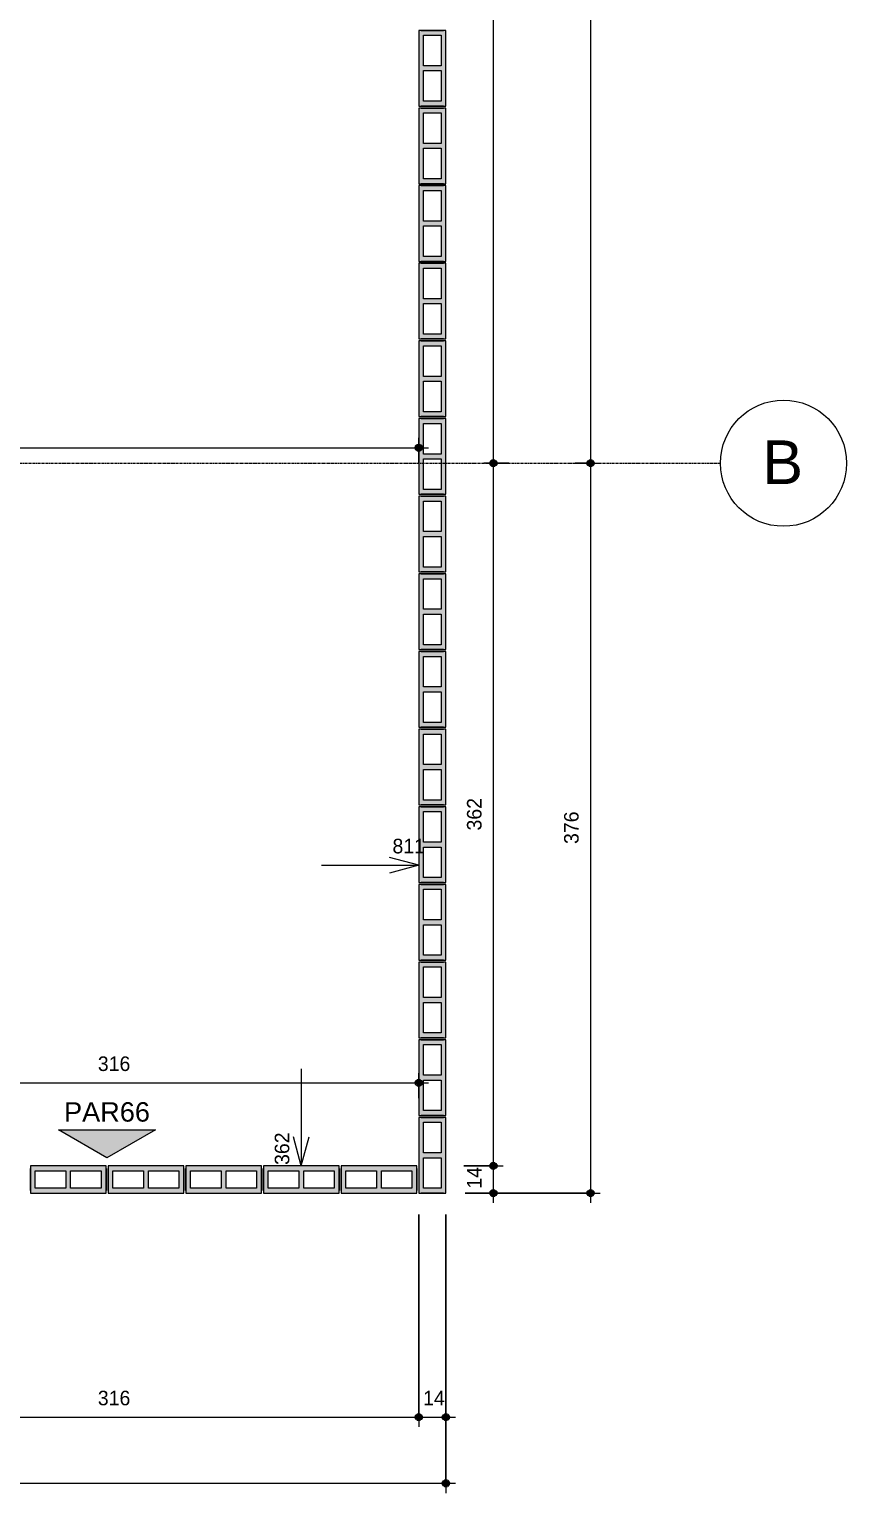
# Model space of a CAD drawing. Header units: centimetres. Extents: x 170 to 13810, y -2277 to 8860.
# Drawn here: x 13389 to 13810, y -667 to 90 of the extents above; entities that cross this region are included whole.
import ezdxf

# ---------------------------------------------------------------- set-up
doc = ezdxf.new("R2010")
doc.units = ezdxf.units.CM
doc.linetypes.add('Linha de eixo', pattern=[2.2225, 1.27, -0.3175, 0.3175, -0.3175])
for name, color, linetype, lineweight, true_color in [('A-ANNO-DIMS-1', 1, 'Continuous', 9, 0xff0000), ('G-ANNO-SYMB-1', 251, 'Continuous', 9, 0x646464), ('S-BEAM-3', 9, 'Continuous', 9, 0xc0c0c0)]:
    doc.layers.add(name, color=color, linetype=linetype, lineweight=lineweight, true_color=true_color)
for name, color, linetype, lineweight in [('A-ANNO-DIMS-50', 7, 'Continuous', 9), ('A-DETL-GENF', 7, 'Continuous', 9), ('G-ANNO-SYMB', 7, 'Continuous', 9), ('S-BEAM', 7, 'Continuous', 9), ('S-BEAM-2', 7, 'Continuous', 13), ('S-GRID-1', 7, 'Linha de eixo', 9), ('S-GRID-IDEN', 7, 'Continuous', 9)]:
    doc.layers.add(name, color=color, linetype=linetype, lineweight=lineweight)
doc.styles.add('Arial', font='arial.ttf', dxfattribs={"height": 22.5})
doc.styles.add('Arial_1', font='arial.ttf', dxfattribs={"height": 10})
doc.styles.add('Bahnschrift_13', font='', dxfattribs={"height": 7.5})
doc.styles.get('Bahnschrift_13').set_extended_font_data('Bahnschrift')
doc.dimstyles.new('COTA_ACUMULADA', dxfattribs={"dimscale": 30.48, "dimtxt": 8.33133, "dimasz": 0.049213, "dimexe": 0, "dimexo": 0.0625, "dimgap": 0.131234, "dimtad": 0, "dimjust": 2, "dimdec": 0, "dimzin": 0, "dimdsep": 46, "dimtxsty": 'Bahnschrift_13', "dimblk1": 'NONE', "dimblk2": 'OPEN30', "dimsah": 1, "dimcen": 0.09, "dimse1": 1, "dimsd1": 1, "dimazin": 0, "dimtfac": 1, "dimtdec": 4, "dimtix": 1, "dimtmove": 2, "dimatfit": 3, "dimfxl": 0, "dimfxlon": 1, "dimtvp": 1, "dimtolj": 1, "dimtzin": 0, "dimarcsym": 2})
doc.dimstyles.new('COTA_LINEAR', dxfattribs={"dimscale": 30.48, "dimtxt": 8.33133, "dimasz": 0.393701, "dimexe": 0.164042, "dimexo": 0.328084, "dimgap": 0.131234, "dimtad": 1, "dimdec": 0, "dimzin": 0, "dimdsep": 46, "dimtxsty": 'Bahnschrift_13', "dimblk1": 'DOTSMALL', "dimblk2": 'DOTSMALL', "dimsah": 1, "dimcen": 0.09, "dimdle": 0.164042, "dimazin": 0, "dimtfac": 1, "dimtdec": 4, "dimtix": 1, "dimtmove": 0, "dimatfit": 3, "dimfxl": 1, "dimtvp": 1, "dimtolj": 1, "dimtzin": 0, "dimarcsym": 2})

# ---------------------------------------------------------------- blocks, each defined once
blk = doc.blocks.new('LEONE - BLOCO 14X39X1 - LEONE - BLOCO 14X39X19-2886981-COBERTURA - MODULAÇÃO 1ª FIADA')
at = {"layer": 'S-BEAM-3'}
h = blk.add_hatch(color=256, dxfattribs=at)
h.paths.add_polyline_path([(-19.5, -4.5), (-19.5, -7), (19.5, -7), (19.5, 7), (-19.5, 7), (-19.5, 0)])
h.paths.add_polyline_path([(-17, 4.5), (-1.25, 4.5), (-1.25, -4.5), (-17, -4.5)])
h.paths.add_polyline_path([(1.25, 4.16), (1.25, 4.5), (17, 4.5), (17, -4.5), (1.25, -4.5), (1.25, -4.16)])
at = {"layer": 'A-DETL-GENF'}
for p, q in [((19.5, 7), (-19.5, 7)), ((-19.5, 7), (-19.5, 0)), ((-19.5, 0), (-19.5, -7)), ((-17, -4.5), (-17, 4.5)), ((-17, 4.5), (-1.25, 4.5)), ((-1.25, 4.5), (-1.25, -4.5)), ((1.25, -4.5), (1.25, 4.5)), ((1.25, 4.5), (17, 4.5)), ((17, 4.5), (17, -4.5)), ((19.5, 0), (19.5, 7)), ((19.5, -7), (19.5, 0)), ((-19.5, -7), (19.5, -7)), ((-1.25, -4.5), (-17, -4.5)), ((17, -4.5), (1.25, -4.5))]:
    blk.add_line(p, q, dxfattribs=at)
at = {"layer": 'S-BEAM-2'}
for p, q in [((-19.5, 7), (-19.5, -7)), ((19.5, 7), (-19.5, 7)), ((-19.5, 5.75), (-19.5, -5.75)), ((-19.5, -5.75), (-19.5, 5.75)), ((19.5, -7), (19.5, 7)), ((19.5, -7), (19.5, 7)), ((19.5, 5.75), (19.5, -5.75)), ((-19.5, -7), (19.5, -7))]:
    blk.add_line(p, q, dxfattribs=at)
at = {"layer": 'S-BEAM-3'}
for p, q in [((-17, 4.5), (-1.25, 4.5)), ((-17, -4.5), (-17, 4.5)), ((-1.25, 4.5), (-1.25, -4.5)), ((1.25, 4.5), (17, 4.5)), ((1.25, -4.5), (1.25, 4.5)), ((17, 4.5), (17, -4.5)), ((-1.25, -4.5), (-17, -4.5)), ((17, -4.5), (1.25, -4.5))]:
    blk.add_line(p, q, dxfattribs=at)
blk = doc.blocks.new('LEONE - BLOCO 14X39X1 - LEONE - BLOCO 14X39X19-V1-COBERTURA - MODULAÇÃO 1ª FIADA')
at = {"layer": 'S-BEAM-3'}
h = blk.add_hatch(color=256, dxfattribs=at)
h.paths.add_polyline_path([(19.5, -7), (19.5, 7), (-19.5, 7), (-19.5, -7)])
h.paths.add_polyline_path([(1.25, -4.5), (1.25, 4.5), (17, 4.5), (17, -4.5)])
h.paths.add_polyline_path([(-17, -4.5), (-17, 4.5), (-1.25, 4.5), (-1.25, -4.5)])
at = {"layer": 'A-DETL-GENF'}
for p, q in [((19.5, 7), (-19.5, 7)), ((-19.5, 7), (-19.5, 0)), ((-19.5, 0), (-19.5, -7)), ((-17, -4.5), (-17, 4.5)), ((-17, 4.5), (-1.25, 4.5)), ((-1.25, 4.5), (-1.25, -4.5)), ((1.25, -4.5), (1.25, 4.5)), ((1.25, 4.5), (17, 4.5)), ((17, 4.5), (17, -4.5)), ((19.5, 0), (19.5, 7)), ((19.5, -7), (19.5, 0)), ((-19.5, -7), (19.5, -7)), ((-1.25, -4.5), (-17, -4.5)), ((17, -4.5), (1.25, -4.5))]:
    blk.add_line(p, q, dxfattribs=at)
at = {"layer": 'S-BEAM-2'}
for p, q in [((-19.5, 7), (-19.5, -7)), ((19.5, 7), (-19.5, 7)), ((-19.5, 5.75), (-19.5, -5.75)), ((-19.5, -5.75), (-19.5, 5.75)), ((19.5, -7), (19.5, 7)), ((19.5, -7), (19.5, 7)), ((19.5, 5.75), (19.5, -5.75)), ((-19.5, -7), (19.5, -7))]:
    blk.add_line(p, q, dxfattribs=at)
at = {"layer": 'S-BEAM-3'}
for p, q in [((-17, 4.5), (-1.25, 4.5)), ((-17, -4.5), (-17, 4.5)), ((-1.25, 4.5), (-1.25, -4.5)), ((1.25, 4.5), (17, 4.5)), ((1.25, -4.5), (1.25, 4.5)), ((17, 4.5), (17, -4.5)), ((-1.25, -4.5), (-17, -4.5)), ((17, -4.5), (1.25, -4.5))]:
    blk.add_line(p, q, dxfattribs=at)
blk = doc.blocks.new('Eixo - M_Cabeça da grade - Círculo-45800-COBERTURA - MODULAÇÃO 1ª FIADA')
at = {"layer": 'S-GRID-IDEN'}
blk.add_circle((0, 0), 0.65, dxfattribs=at)
blk = doc.blocks.new('Elevação - Número de detalhe-142644-COBERTURA - MODULAÇÃO 1ª FIADA')
at = {"layer": 'G-ANNO-SYMB-1'}
blk.add_hatch(color=256, dxfattribs=at).paths.add_polyline_path([(0.5, 0), (-0.5, 0), (0, 0.289)])
at = {"layer": 'G-ANNO-SYMB'}
for p, q in [((0, 0.289), (-0.5, 0)), ((0.5, 0), (0, 0.289)), ((-0.5, 0), (0.5, 0))]:
    blk.add_line(p, q, dxfattribs=at)
blk = doc.blocks.new('DIMBLOCK30-COBERTURA - MODULAÇÃO 1ª FIADA')
at = {"layer": 'A-ANNO-DIMS-50', "lineweight": 35, "true_color": 0xff0000}
h = blk.add_hatch(color=1, dxfattribs=at)
edge = h.paths.add_edge_path()
edge.add_arc((13273.59, -625.22), 1.5, 0, 360)
h = blk.add_hatch(color=1, dxfattribs=at)
edge = h.paths.add_edge_path()
edge.add_arc((13589.59, -625.22), 1.5, 0, 360)
at = {"layer": 'A-ANNO-DIMS-50', "color": 1, "true_color": 0xff0000}
for p, q in [((13273.59, -519.76), (13273.59, -630.22)), ((13273.59, -625.22), (13273.59, -519.76)), ((13589.59, -520.76), (13589.59, -630.22)), ((13589.59, -625.22), (13589.59, -520.76)), ((13273.59, -625.22), (13589.59, -625.22))]:
    blk.add_line(p, q, dxfattribs=at)
at = {"layer": 'A-ANNO-DIMS-50', "color": 1, "lineweight": 35, "true_color": 0xff0000}
for centre in [(13273.59, -625.22), (13589.59, -625.22)]:
    blk.add_circle(centre, 1.5, dxfattribs=at)
at = {"layer": 'A-ANNO-DIMS-50', "color": 0, "insert": (13424.33, -611.58), "char_height": 7.5, "width": 17.4201, "attachment_point": 1, "line_spacing_factor": 1.009858, "style": 'Bahnschrift_13'}
blk.add_mtext('316', dxfattribs=at)
blk = doc.blocks.new('_DotSmall')
at = {"color": 0, "linetype": 'ByBlock', "const_width": 0.5}
blk.add_lwpolyline([(-0.0625, 0, 1), (0.0625, 0, 1)], format="xyb", close=True, dxfattribs=at)
blk = doc.blocks.new('DIMBLOCK31-COBERTURA - MODULAÇÃO 1ª FIADA')
at = {"layer": 'A-ANNO-DIMS-50', "lineweight": 35, "true_color": 0xff0000}
h = blk.add_hatch(color=1, dxfattribs=at)
edge = h.paths.add_edge_path()
edge.add_arc((13589.59, -625.22), 1.5, 0, 360)
h = blk.add_hatch(color=1, dxfattribs=at)
edge = h.paths.add_edge_path()
edge.add_arc((13603.59, -625.22), 1.5, 0, 360)
at = {"layer": 'A-ANNO-DIMS-50', "color": 1, "true_color": 0xff0000}
for p, q in [((13589.59, -520.76), (13589.59, -630.22)), ((13589.59, -625.22), (13589.59, -520.76)), ((13603.59, -520.76), (13603.59, -630.22)), ((13603.59, -625.22), (13603.59, -520.76)), ((13589.59, -625.22), (13608.59, -625.22))]:
    blk.add_line(p, q, dxfattribs=at)
at = {"layer": 'A-ANNO-DIMS-50', "color": 1, "lineweight": 35, "true_color": 0xff0000}
for centre in [(13589.59, -625.22), (13603.59, -625.22)]:
    blk.add_circle(centre, 1.5, dxfattribs=at)
at = {"layer": 'A-ANNO-DIMS-50', "color": 0, "insert": (13591.85, -611.58), "char_height": 7.5, "width": 11.3609, "attachment_point": 1, "line_spacing_factor": 1.009858, "style": 'Bahnschrift_13'}
blk.add_mtext('14', dxfattribs=at)
blk = doc.blocks.new('DIMBLOCK34-COBERTURA - MODULAÇÃO 1ª FIADA')
at = {"layer": 'A-ANNO-DIMS-50', "lineweight": 35, "true_color": 0xff0000}
h = blk.add_hatch(color=1, dxfattribs=at)
edge = h.paths.add_edge_path()
edge.add_arc((12778.59, -659.28), 1.5, 0, 360)
h = blk.add_hatch(color=1, dxfattribs=at)
edge = h.paths.add_edge_path()
edge.add_arc((13603.59, -659.28), 1.5, 0, 360)
at = {"layer": 'A-ANNO-DIMS-50', "color": 1, "true_color": 0xff0000}
for p, q in [((13603.59, -520.76), (13603.59, -664.28)), ((13603.59, -659.28), (13603.59, -520.76)), ((12778.59, -667.16), (12778.59, -654.28)), ((12778.59, -659.28), (13608.59, -659.28)), ((12778.59, -659.28), (12778.59, -667.16))]:
    blk.add_line(p, q, dxfattribs=at)
at = {"layer": 'A-ANNO-DIMS-50', "color": 1, "lineweight": 35, "true_color": 0xff0000}
for centre in [(12778.59, -659.28), (13603.59, -659.28)]:
    blk.add_circle(centre, 1.5, dxfattribs=at)
at = {"layer": 'A-ANNO-DIMS-50', "color": 0, "insert": (13182.57, -645.63), "char_height": 7.5, "width": 20.4496, "attachment_point": 1, "line_spacing_factor": 1.009858, "style": 'Bahnschrift_13'}
blk.add_mtext('825', dxfattribs=at)
blk = doc.blocks.new('DIMBLOCK35-COBERTURA - MODULAÇÃO 1ª FIADA')
at = {"layer": 'A-ANNO-DIMS-50', "lineweight": 35, "true_color": 0xff0000}
h = blk.add_hatch(color=1, dxfattribs=at)
edge = h.paths.add_edge_path()
edge.add_arc((13628.08, -495.76), 1.5, 0, 360)
h = blk.add_hatch(color=1, dxfattribs=at)
edge = h.paths.add_edge_path()
edge.add_arc((13628.08, -509.76), 1.5, 0, 360)
at = {"layer": 'A-ANNO-DIMS-50', "color": 1, "true_color": 0xff0000}
for p, q in [((13612.89, -495.76), (13633.08, -495.76)), ((13628.08, -495.76), (13612.89, -495.76)), ((13628.08, -514.76), (13628.08, -495.76)), ((13613.59, -509.76), (13633.08, -509.76)), ((13628.08, -509.76), (13613.59, -509.76))]:
    blk.add_line(p, q, dxfattribs=at)
at = {"layer": 'A-ANNO-DIMS-50', "color": 1, "lineweight": 35, "true_color": 0xff0000}
for centre in [(13628.08, -495.76), (13628.08, -509.76)]:
    blk.add_circle(centre, 1.5, dxfattribs=at)
at = {"layer": 'A-ANNO-DIMS-50', "color": 0, "insert": (13614.44, -507.49), "char_height": 7.5, "width": 11.3609, "attachment_point": 1, "rotation": 90, "line_spacing_factor": 1.009858, "style": 'Bahnschrift_13'}
blk.add_mtext('14', dxfattribs=at)
blk = doc.blocks.new('DIMBLOCK36-COBERTURA - MODULAÇÃO 1ª FIADA')
at = {"layer": 'A-ANNO-DIMS-50', "lineweight": 35, "true_color": 0xff0000}
h = blk.add_hatch(color=1, dxfattribs=at)
edge = h.paths.add_edge_path()
edge.add_arc((13628.08, -133.76), 1.5, 0, 360)
h = blk.add_hatch(color=1, dxfattribs=at)
edge = h.paths.add_edge_path()
edge.add_arc((13628.08, -495.76), 1.5, 0, 360)
at = {"layer": 'A-ANNO-DIMS-50', "color": 1, "true_color": 0xff0000}
for p, q in [((13635.96, -133.76), (13623.08, -133.76)), ((13628.08, -495.76), (13628.08, -133.76)), ((13628.08, -133.76), (13635.96, -133.76)), ((13612.89, -495.76), (13633.08, -495.76)), ((13628.08, -495.76), (13612.89, -495.76))]:
    blk.add_line(p, q, dxfattribs=at)
at = {"layer": 'A-ANNO-DIMS-50', "color": 1, "lineweight": 35, "true_color": 0xff0000}
for centre in [(13628.08, -133.76), (13628.08, -495.76)]:
    blk.add_circle(centre, 1.5, dxfattribs=at)
at = {"layer": 'A-ANNO-DIMS-50', "color": 0, "insert": (13614.44, -322.96), "char_height": 7.5, "width": 19.6922, "attachment_point": 1, "rotation": 90, "line_spacing_factor": 1.009858, "style": 'Bahnschrift_13'}
blk.add_mtext('362', dxfattribs=at)
blk = doc.blocks.new('DIMBLOCK37-COBERTURA - MODULAÇÃO 1ª FIADA')
at = {"layer": 'A-ANNO-DIMS-50', "lineweight": 35, "true_color": 0xff0000}
h = blk.add_hatch(color=1, dxfattribs=at)
edge = h.paths.add_edge_path()
edge.add_arc((13628.08, 430.24), 1.5, 0, 360)
h = blk.add_hatch(color=1, dxfattribs=at)
edge = h.paths.add_edge_path()
edge.add_arc((13628.08, -133.76), 1.5, 0, 360)
at = {"layer": 'A-ANNO-DIMS-50', "color": 1, "true_color": 0xff0000}
for p, q in [((13635.96, 430.24), (13623.08, 430.24)), ((13628.08, -133.76), (13628.08, 430.24)), ((13628.08, 430.24), (13635.96, 430.24)), ((13635.96, -133.76), (13623.08, -133.76)), ((13628.08, -133.76), (13635.96, -133.76))]:
    blk.add_line(p, q, dxfattribs=at)
at = {"layer": 'A-ANNO-DIMS-50', "color": 1, "lineweight": 35, "true_color": 0xff0000}
for centre in [(13628.08, 430.24), (13628.08, -133.76)]:
    blk.add_circle(centre, 1.5, dxfattribs=at)
at = {"layer": 'A-ANNO-DIMS-50', "color": 0, "insert": (13614.44, 139.72), "char_height": 7.5, "width": 20.4496, "attachment_point": 1, "rotation": 90, "line_spacing_factor": 1.009858, "style": 'Bahnschrift_13'}
blk.add_mtext('564', dxfattribs=at)
blk = doc.blocks.new('DIMBLOCK41-COBERTURA - MODULAÇÃO 1ª FIADA')
at = {"layer": 'A-ANNO-DIMS-50', "lineweight": 35, "true_color": 0xff0000}
h = blk.add_hatch(color=1, dxfattribs=at)
edge = h.paths.add_edge_path()
edge.add_arc((13678.08, 430.24), 1.5, 0, 360)
h = blk.add_hatch(color=1, dxfattribs=at)
edge = h.paths.add_edge_path()
edge.add_arc((13678.08, -133.76), 1.5, 0, 360)
at = {"layer": 'A-ANNO-DIMS-50', "color": 1, "true_color": 0xff0000}
for p, q in [((13670.21, 430.24), (13683.08, 430.24)), ((13678.08, 430.24), (13670.21, 430.24)), ((13678.08, 430.24), (13678.08, -133.76)), ((13670.21, -133.76), (13683.08, -133.76)), ((13678.08, -133.76), (13670.21, -133.76))]:
    blk.add_line(p, q, dxfattribs=at)
at = {"layer": 'A-ANNO-DIMS-50', "color": 1, "lineweight": 35, "true_color": 0xff0000}
for centre in [(13678.08, 430.24), (13678.08, -133.76)]:
    blk.add_circle(centre, 1.5, dxfattribs=at)
at = {"layer": 'A-ANNO-DIMS-50', "color": 0, "insert": (13664.44, 139.72), "char_height": 7.5, "width": 20.4496, "attachment_point": 1, "rotation": 90, "line_spacing_factor": 1.009858, "style": 'Bahnschrift_13'}
blk.add_mtext('564', dxfattribs=at)
blk = doc.blocks.new('DIMBLOCK42-COBERTURA - MODULAÇÃO 1ª FIADA')
at = {"layer": 'A-ANNO-DIMS-50', "lineweight": 35, "true_color": 0xff0000}
h = blk.add_hatch(color=1, dxfattribs=at)
edge = h.paths.add_edge_path()
edge.add_arc((13678.08, -133.76), 1.5, 0, 360)
h = blk.add_hatch(color=1, dxfattribs=at)
edge = h.paths.add_edge_path()
edge.add_arc((13678.08, -509.76), 1.5, 0, 360)
at = {"layer": 'A-ANNO-DIMS-50', "color": 1, "true_color": 0xff0000}
for p, q in [((13670.21, -133.76), (13683.08, -133.76)), ((13678.08, -133.76), (13670.21, -133.76)), ((13678.08, -133.76), (13678.08, -514.76)), ((13613.59, -509.76), (13683.08, -509.76)), ((13678.08, -509.76), (13613.59, -509.76))]:
    blk.add_line(p, q, dxfattribs=at)
at = {"layer": 'A-ANNO-DIMS-50', "color": 1, "lineweight": 35, "true_color": 0xff0000}
for centre in [(13678.08, -133.76), (13678.08, -509.76)]:
    blk.add_circle(centre, 1.5, dxfattribs=at)
at = {"layer": 'A-ANNO-DIMS-50', "color": 0, "insert": (13664.44, -329.9), "char_height": 7.5, "width": 19.5408, "attachment_point": 1, "rotation": 90, "line_spacing_factor": 1.009858, "style": 'Bahnschrift_13'}
blk.add_mtext('376', dxfattribs=at)
blk = doc.blocks.new('DIMBLOCK104-COBERTURA - MODULAÇÃO 1ª FIADA')
at = {"layer": 'A-ANNO-DIMS-50', "lineweight": 35, "true_color": 0xff0000}
h = blk.add_hatch(color=1, dxfattribs=at)
edge = h.paths.add_edge_path()
edge.add_arc((13273.59, -453), 1.5, 0, 360)
h = blk.add_hatch(color=1, dxfattribs=at)
edge = h.paths.add_edge_path()
edge.add_arc((13589.59, -453), 1.5, 0, 360)
at = {"layer": 'A-ANNO-DIMS-50', "color": 1, "true_color": 0xff0000}
for p, q in [((13273.59, -460.88), (13273.59, -448)), ((13273.59, -453), (13594.59, -453)), ((13273.59, -453), (13273.59, -460.88)), ((13589.59, -460.88), (13589.59, -448)), ((13589.59, -453), (13589.59, -460.88))]:
    blk.add_line(p, q, dxfattribs=at)
at = {"layer": 'A-ANNO-DIMS-50', "color": 1, "lineweight": 35, "true_color": 0xff0000}
for centre in [(13273.59, -453), (13589.59, -453)]:
    blk.add_circle(centre, 1.5, dxfattribs=at)
at = {"layer": 'A-ANNO-DIMS-50', "color": 0, "insert": (13424.33, -439.36), "char_height": 7.5, "width": 17.4201, "attachment_point": 1, "line_spacing_factor": 1.009858, "style": 'Bahnschrift_13'}
blk.add_mtext('316', dxfattribs=at)
blk = doc.blocks.new('DIMBLOCK117-COBERTURA - MODULAÇÃO 1ª FIADA')
at = {"layer": 'A-ANNO-DIMS-50', "lineweight": 35, "true_color": 0xff0000}
h = blk.add_hatch(color=1, dxfattribs=at)
edge = h.paths.add_edge_path()
edge.add_arc((12848.59, -125.76), 1.5, 0, 360)
h = blk.add_hatch(color=1, dxfattribs=at)
edge = h.paths.add_edge_path()
edge.add_arc((13589.59, -125.76), 1.5, 0, 360)
at = {"layer": 'A-ANNO-DIMS-50', "color": 1, "true_color": 0xff0000}
for p, q in [((12848.59, -135.76), (12848.59, -120.76)), ((13589.59, -133.63), (13589.59, -120.76)), ((12848.59, -125.76), (13594.59, -125.76)), ((12848.59, -125.76), (12848.59, -135.76)), ((13589.59, -125.76), (13589.59, -133.63))]:
    blk.add_line(p, q, dxfattribs=at)
at = {"layer": 'A-ANNO-DIMS-50', "color": 1, "lineweight": 35, "true_color": 0xff0000}
for centre in [(12848.59, -125.76), (13589.59, -125.76)]:
    blk.add_circle(centre, 1.5, dxfattribs=at)
at = {"layer": 'A-ANNO-DIMS-50', "color": 0, "insert": (13211.7, -112.11), "char_height": 7.5, "width": 17.723, "attachment_point": 1, "line_spacing_factor": 1.009858, "style": 'Bahnschrift_13'}
blk.add_mtext('741', dxfattribs=at)
blk = doc.blocks.new('DIMBLOCK137-COBERTURA - MODULAÇÃO 1ª FIADA')
at = {"layer": 'A-ANNO-DIMS-50', "color": 1, "true_color": 0xff0000}
for p, q in [((13529.09, -445.76), (13529.09, -495.76)), ((13529.09, -495.76), (13525.07, -480.76)), ((13529.09, -495.76), (13533.11, -480.76)), ((13529.09, -495.76), (13529.09, -495.76)), ((13529.09, -495.76), (13529.09, -495.76))]:
    blk.add_line(p, q, dxfattribs=at)
at = {"layer": 'A-ANNO-DIMS-50', "color": 0, "insert": (13515.44, -495.26), "char_height": 7.5, "width": 19.6922, "attachment_point": 1, "rotation": 90, "line_spacing_factor": 1.009858, "style": 'Bahnschrift_13'}
blk.add_mtext('362', dxfattribs=at)
blk = doc.blocks.new('_None')
blk = doc.blocks.new('_Open30')
at = {"color": 0, "linetype": 'ByBlock', "lineweight": -2}
for p, q in [((-1, 0.27), (0, 0)), ((0, 0), (-1, -0.27)), ((0, 0), (-1, 0))]:
    blk.add_line(p, q, dxfattribs=at)
blk = doc.blocks.new('DIMBLOCK145-COBERTURA - MODULAÇÃO 1ª FIADA')
at = {"layer": 'A-ANNO-DIMS-50', "color": 1, "true_color": 0xff0000}
for p, q in [((13589.59, -340.9), (13574.59, -336.88)), ((13539.59, -340.9), (13589.59, -340.9)), ((13589.59, -340.9), (13574.59, -344.92)), ((13589.59, -340.9), (13589.59, -340.9)), ((13589.59, -340.9), (13589.59, -340.9))]:
    blk.add_line(p, q, dxfattribs=at)
at = {"layer": 'A-ANNO-DIMS-50', "color": 0, "insert": (13576.08, -327.25), "char_height": 7.5, "width": 15.6023, "attachment_point": 1, "line_spacing_factor": 1.009858, "style": 'Bahnschrift_13'}
blk.add_mtext('811', dxfattribs=at)

msp = doc.modelspace()

# ---------------------------------------------------------------- linework, layer by layer
at = {"layer": 'S-GRID-1'}
msp.add_line((10910.69, -133.76), (13744.95, -133.76), dxfattribs=at)

# ---------------------------------------------------------------- block references
at = {"layer": 'G-ANNO-SYMB', "extrusion": (0, 0, -1), "xscale": 49.99999999999998, "yscale": 49.99999999999998, "zscale": 49.99999999999998, "rotation": 180}
msp.add_blockref('Elevação - Número de detalhe-142644-COBERTURA - MODULAÇÃO 1ª FIADA', (-13429, -477.12), dxfattribs=at)
at = {"layer": 'S-BEAM'}
for name, p, rotation in [('LEONE - BLOCO 14X39X1 - LEONE - BLOCO 14X39X19-2886981-COBERTURA - MODULAÇÃO 1ª FIADA', (13596.59, 69.74), 89.99999999999974), ('LEONE - BLOCO 14X39X1 - LEONE - BLOCO 14X39X19-2886981-COBERTURA - MODULAÇÃO 1ª FIADA', (13596.59, 29.74), 89.99999999999974), ('LEONE - BLOCO 14X39X1 - LEONE - BLOCO 14X39X19-2886981-COBERTURA - MODULAÇÃO 1ª FIADA', (13596.59, -10.26), 89.99999999999974), ('LEONE - BLOCO 14X39X1 - LEONE - BLOCO 14X39X19-2886981-COBERTURA - MODULAÇÃO 1ª FIADA', (13596.59, -50.26), 89.99999999999974), ('LEONE - BLOCO 14X39X1 - LEONE - BLOCO 14X39X19-2886981-COBERTURA - MODULAÇÃO 1ª FIADA', (13596.59, -90.26), 89.99999999999974), ('LEONE - BLOCO 14X39X1 - LEONE - BLOCO 14X39X19-2886981-COBERTURA - MODULAÇÃO 1ª FIADA', (13596.59, -130.26), 89.99999999999974), ('LEONE - BLOCO 14X39X1 - LEONE - BLOCO 14X39X19-2886981-COBERTURA - MODULAÇÃO 1ª FIADA', (13596.59, -170.26), 89.99999999999974), ('LEONE - BLOCO 14X39X1 - LEONE - BLOCO 14X39X19-2886981-COBERTURA - MODULAÇÃO 1ª FIADA', (13596.59, -210.26), 89.99999999999974), ('LEONE - BLOCO 14X39X1 - LEONE - BLOCO 14X39X19-2886981-COBERTURA - MODULAÇÃO 1ª FIADA', (13596.59, -250.26), 89.99999999999974), ('LEONE - BLOCO 14X39X1 - LEONE - BLOCO 14X39X19-2886981-COBERTURA - MODULAÇÃO 1ª FIADA', (13596.59, -290.26), 89.99999999999974), ('LEONE - BLOCO 14X39X1 - LEONE - BLOCO 14X39X19-2886981-COBERTURA - MODULAÇÃO 1ª FIADA', (13596.59, -330.26), 89.99999999999974), ('LEONE - BLOCO 14X39X1 - LEONE - BLOCO 14X39X19-2886981-COBERTURA - MODULAÇÃO 1ª FIADA', (13596.59, -370.26), 89.99999999999974), ('LEONE - BLOCO 14X39X1 - LEONE - BLOCO 14X39X19-2886981-COBERTURA - MODULAÇÃO 1ª FIADA', (13596.59, -410.26), 89.99999999999974), ('LEONE - BLOCO 14X39X1 - LEONE - BLOCO 14X39X19-2886981-COBERTURA - MODULAÇÃO 1ª FIADA', (13596.59, -450.26), 89.99999999999974), ('LEONE - BLOCO 14X39X1 - LEONE - BLOCO 14X39X19-2886981-COBERTURA - MODULAÇÃO 1ª FIADA', (13596.59, -490.26), 89.99999999999974), ('LEONE - BLOCO 14X39X1 - LEONE - BLOCO 14X39X19-V1-COBERTURA - MODULAÇÃO 1ª FIADA', (13569.09, -502.76), 180)]:
    msp.add_blockref(name, p, dxfattribs=dict(at, rotation=rotation))
for name, p in [('LEONE - BLOCO 14X39X1 - LEONE - BLOCO 14X39X19-2886981-COBERTURA - MODULAÇÃO 1ª FIADA', (13409.09, -502.76)), ('LEONE - BLOCO 14X39X1 - LEONE - BLOCO 14X39X19-V1-COBERTURA - MODULAÇÃO 1ª FIADA', (13449.09, -502.76)), ('LEONE - BLOCO 14X39X1 - LEONE - BLOCO 14X39X19-2886981-COBERTURA - MODULAÇÃO 1ª FIADA', (13489.09, -502.76)), ('LEONE - BLOCO 14X39X1 - LEONE - BLOCO 14X39X19-V1-COBERTURA - MODULAÇÃO 1ª FIADA', (13529.09, -502.76))]:
    msp.add_blockref(name, p, dxfattribs=at)
at = {"layer": 'S-GRID-IDEN', "xscale": 49.99999999999998, "yscale": 49.99999999999998, "zscale": 49.99999999999998, "rotation": 269.9999999999994}
msp.add_blockref('Eixo - M_Cabeça da grade - Círculo-45800-COBERTURA - MODULAÇÃO 1ª FIADA', (13777.45, -133.76), dxfattribs=at)

# ---------------------------------------------------------------- texts
at = {"layer": 'G-ANNO-SYMB', "insert": (13406.92, -462.94), "char_height": 10, "width": 54.9156, "attachment_point": 1, "style": 'Arial_1'}
msp.add_mtext('PAR66', dxfattribs=at)

# ---------------------------------------------------------------- dimensions: what is measured, and where the dimension line sits
at = {"layer": 'A-ANNO-DIMS-1'}
for base, p1, p2, override, picture, middle in [((13628.08, 430.24), (13625.96, -133.76), (13625.96, 430.24), {"dimpost": '<>', "dimfxl": 564}, 'DIMBLOCK37-COBERTURA - MODULAÇÃO 1ª FIADA', (13620.3, 148.24)), ((13678.08, -133.76), (13680.21, 430.24), (13680.21, -133.76), {"dimpost": '<>', "dimfxl": 564}, 'DIMBLOCK41-COBERTURA - MODULAÇÃO 1ª FIADA', (13670.3, 148.24)), ((13628.08, -133.76), (13602.89, -495.76), (13625.96, -133.76), {"dimpost": '<>', "dimfxl": 362.73538}, 'DIMBLOCK36-COBERTURA - MODULAÇÃO 1ª FIADA', (13620.26, -314.76)), ((13678.08, -509.76), (13680.21, -133.76), (13603.59, -509.76), {"dimpost": '<>', "dimfxl": 383.727883}, 'DIMBLOCK42-COBERTURA - MODULAÇÃO 1ª FIADA', (13670.26, -321.76)), ((13628.08, -495.76), (13603.59, -509.76), (13602.89, -495.76), {"dimpost": '<>', "dimfxl": 14.017224}, 'DIMBLOCK35-COBERTURA - MODULAÇÃO 1ª FIADA', (13620.33, -502.76))]:
    dim = msp.add_linear_dim(base=base, p1=p1, p2=p2, angle=90, dimstyle='COTA_LINEAR', override=override, dxfattribs=at)
    dim.commit()
    dim.dimension.update_dxf_attribs({"geometry": picture, "text_midpoint": middle})
for base, p1, p2, override, picture, middle in [((13589.59, -125.76), (12848.59, -145.76), (13589.59, -123.63), {"dimpost": '<>', "dimfxl": 741.330159}, 'DIMBLOCK117-COBERTURA - MODULAÇÃO 1ª FIADA', (13219.09, -118)), ((13589.59, -453), (13273.59, -450.88), (13589.59, -450.88), {"dimpost": '<>', "dimfxl": 316}, 'DIMBLOCK104-COBERTURA - MODULAÇÃO 1ª FIADA', (13431.59, -445.18)), ((13603.59, -659.28), (12778.59, -657.16), (13603.59, -510.76), {"dimpost": '<>', "dimfxl": 837.888819}, 'DIMBLOCK34-COBERTURA - MODULAÇÃO 1ª FIADA', (13191.09, -651.45)), ((13589.59, -625.22), (13273.59, -509.76), (13589.59, -510.76), {"dimpost": '<>', "dimfxl": 316.001582}, 'DIMBLOCK30-COBERTURA - MODULAÇÃO 1ª FIADA', (13431.59, -617.39)), ((13603.59, -625.22), (13589.59, -510.76), (13603.59, -510.76), {"dimpost": '<>', "dimfxl": 14}, 'DIMBLOCK31-COBERTURA - MODULAÇÃO 1ª FIADA', (13596.59, -617.47))]:
    dim = msp.add_linear_dim(base=base, p1=p1, p2=p2, dimstyle='COTA_LINEAR', override=override, dxfattribs=at)
    dim.commit()
    dim.dimension.update_dxf_attribs({"geometry": picture, "text_midpoint": middle})
dim = msp.add_linear_dim(base=(13529.09, -495.76), p1=(13529.09, -133.76), p2=(13529.09, -495.76), angle=90, dimstyle='COTA_ACUMULADA', override={"dimpost": '<>', "dimfxl": 362.001001}, dxfattribs=at)
dim.commit()
dim.dimension.update_dxf_attribs({"geometry": 'DIMBLOCK137-COBERTURA - MODULAÇÃO 1ª FIADA', "text_midpoint": (13520.44, -485.41), "dimtype": 160, "text_rotation": 90})
dim = msp.add_linear_dim(base=(13589.59, -340.9), p1=(12778.59, -340.9), p2=(13589.59, -340.9), dimstyle='COTA_ACUMULADA', override={"dimpost": '<>', "dimfxl": 811}, dxfattribs=at)
dim.commit()
dim.dimension.update_dxf_attribs({"geometry": 'DIMBLOCK145-COBERTURA - MODULAÇÃO 1ª FIADA', "text_midpoint": (13583.89, -332.25), "dimtype": 160})

# ---------------------------------------------------------------- next in the draw order: texts
at = {"layer": 'S-GRID-IDEN', "insert": (13766.57, -121.99), "char_height": 22.5, "width": 25.654, "attachment_point": 1, "style": 'Arial', "bg_fill": 3, "box_fill_scale": 1.25, "bg_fill_color": 9, "bg_fill_true_color": 13158600, "bg_fill_transparency": 0}
msp.add_mtext('B', dxfattribs=at)

doc.saveas('drawing.dxf')
